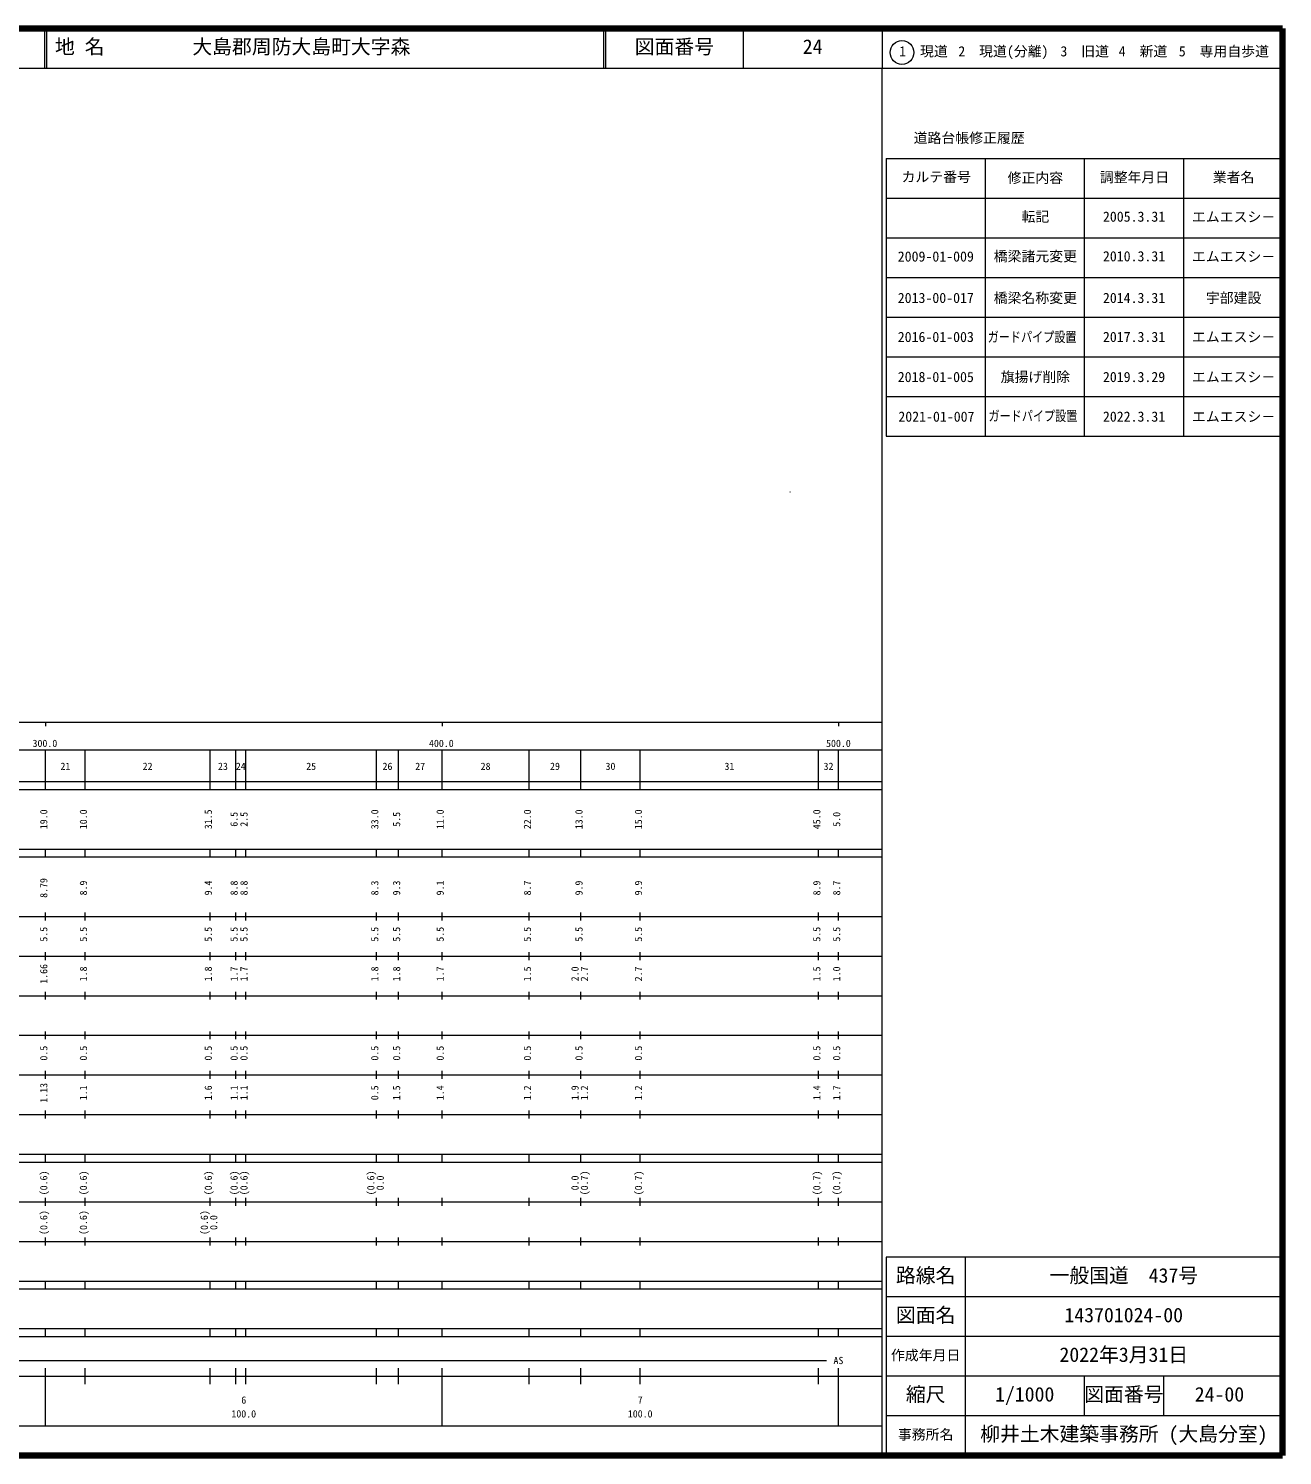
# Model space of a CAD drawing. Units: millimetres on the paper. Extents: x 40 to 680, y 20 to 380.
# Drawn here: x 363.7 to 680, y 20 to 380 of the extents above; entities that cross this region are included whole.
import ezdxf
from ezdxf.enums import TextEntityAlignment as Align

# ---------------------------------------------------------------- set-up
doc = ezdxf.new("R2010")
doc.units = ezdxf.units.MM
for name, color, linetype, lineweight in [('M-BMK-HTXT', 7, 'Continuous', 13), ('M-TTL', 2, 'Continuous', 140), ('M-TTL-BAND', 7, 'Continuous', 13), ('M-TTL-FRAM', 2, 'Continuous', 13), ('M-TTL-LINE', 7, 'Continuous', 13)]:
    doc.layers.add(name, color=color, linetype=linetype, lineweight=lineweight)
doc.layers.add('M-TTL-TXT', color=7, linetype='Continuous')
doc.styles.add('ＭＳ ゴシック', font='')
doc.styles.get('ＭＳ ゴシック').set_extended_font_data('MS Gothic')

msp = doc.modelspace()

# ---------------------------------------------------------------- linework, layer by layer
at = {"layer": 'M-BMK-HTXT'}
for radius in [0.0313, 0.025, 0.0188, 0.0125, 0.0063]:
    msp.add_circle((555.831, 263.095), radius, dxfattribs=at)
at = {"layer": 'M-TTL'}
for p, q in [((680, 380), (40, 380)), ((680, 20), (680, 380)), ((40, 20), (680, 20))]:
    msp.add_line(p, q, dxfattribs=at)
at = {"layer": 'M-TTL-BAND'}
for p, q in [((579, 20), (579, 370)), ((40, 205), (579, 205)), ((368, 205), (368, 204)), ((468, 205), (468, 204)), ((568, 205), (568, 204)), ((68, 198), (579, 198)), ((368, 188), (368, 198)), ((378, 188), (378, 198)), ((409.5, 188), (409.5, 198)), ((416, 188), (416, 198)), ((418.5, 188), (418.5, 198)), ((451.5, 188), (451.5, 198)), ((457, 188), (457, 198)), ((468, 188), (468, 198)), ((490, 188), (490, 198)), ((503, 188), (503, 198)), ((518, 188), (518, 198)), ((563, 188), (563, 198)), ((568, 188), (568, 198)), ((40, 190), (579, 190)), ((40, 188), (579, 188)), ((40, 173), (579, 173)), ((368, 171), (368, 173)), ((378, 171), (378, 173)), ((409.5, 171), (409.5, 173)), ((416, 171), (416, 173)), ((418.5, 171), (418.5, 173)), ((451.5, 171), (451.5, 173)), ((457, 171), (457, 173)), ((468, 171), (468, 173)), ((490, 171), (490, 173)), ((503, 171), (503, 173)), ((518, 171), (518, 173)), ((563, 171), (563, 173)), ((568, 171), (568, 173)), ((40, 171), (579, 171)), ((40, 156), (579, 156)), ((368, 155), (368, 157)), ((378, 155), (378, 157)), ((409.5, 155), (409.5, 157)), ((416, 155), (416, 157)), ((418.5, 155), (418.5, 157)), ((451.5, 155), (451.5, 157)), ((457, 155), (457, 157)), ((468, 155), (468, 157)), ((490, 155), (490, 157)), ((503, 155), (503, 157)), ((518, 155), (518, 157)), ((563, 155), (563, 157)), ((568, 155), (568, 157)), ((46, 146), (579, 146)), ((368, 145), (368, 147)), ((378, 145), (378, 147)), ((409.5, 145), (409.5, 147)), ((416, 145), (416, 147)), ((418.5, 145), (418.5, 147)), ((451.5, 145), (451.5, 147)), ((457, 145), (457, 147)), ((468, 145), (468, 147)), ((490, 145), (490, 147)), ((503, 145), (503, 147)), ((518, 145), (518, 147)), ((563, 145), (563, 147)), ((568, 145), (568, 147)), ((368, 135), (368, 137)), ((378, 135), (378, 137)), ((409.5, 135), (409.5, 137)), ((416, 135), (416, 137)), ((418.5, 135), (418.5, 137)), ((451.5, 135), (451.5, 137)), ((457, 135), (457, 137)), ((468, 135), (468, 137)), ((490, 135), (490, 137)), ((503, 135), (503, 137)), ((518, 135), (518, 137)), ((563, 135), (563, 137)), ((568, 135), (568, 137)), ((52, 136), (579, 136)), ((46, 126), (579, 126)), ((368, 125), (368, 127)), ((378, 125), (378, 127)), ((409.5, 125), (409.5, 127)), ((416, 125), (416, 127)), ((418.5, 125), (418.5, 127)), ((451.5, 125), (451.5, 127)), ((457, 125), (457, 127)), ((468, 125), (468, 127)), ((490, 125), (490, 127)), ((503, 125), (503, 127)), ((518, 125), (518, 127)), ((563, 125), (563, 127)), ((568, 125), (568, 127)), ((52, 116), (579, 116)), ((368, 115), (368, 117)), ((378, 115), (378, 117)), ((409.5, 115), (409.5, 117)), ((416, 115), (416, 117)), ((418.5, 115), (418.5, 117)), ((451.5, 115), (451.5, 117)), ((457, 115), (457, 117)), ((468, 115), (468, 117)), ((490, 115), (490, 117)), ((503, 115), (503, 117)), ((518, 115), (518, 117)), ((563, 115), (563, 117)), ((568, 115), (568, 117)), ((46, 106), (579, 106)), ((368, 105), (368, 107)), ((378, 105), (378, 107)), ((409.5, 105), (409.5, 107)), ((416, 105), (416, 107)), ((418.5, 105), (418.5, 107)), ((451.5, 105), (451.5, 107)), ((457, 105), (457, 107)), ((468, 105), (468, 107)), ((490, 105), (490, 107)), ((503, 105), (503, 107)), ((518, 105), (518, 107)), ((563, 105), (563, 107)), ((568, 105), (568, 107)), ((40, 96), (579, 96)), ((40, 94), (579, 94)), ((368, 94), (368, 96)), ((378, 94), (378, 96)), ((409.5, 94), (409.5, 96)), ((416, 94), (416, 96)), ((418.5, 94), (418.5, 96)), ((451.5, 94), (451.5, 96)), ((457, 94), (457, 96)), ((468, 94), (468, 96)), ((490, 94), (490, 96)), ((503, 94), (503, 96)), ((518, 94), (518, 96)), ((563, 94), (563, 96)), ((568, 94), (568, 96)), ((49, 84), (579, 84)), ((368, 83), (368, 85)), ((378, 83), (378, 85)), ((409.5, 83), (409.5, 85)), ((416, 83), (416, 85)), ((418.5, 83), (418.5, 85)), ((451.5, 83), (451.5, 85)), ((457, 83), (457, 85)), ((468, 83), (468, 85)), ((490, 83), (490, 85)), ((503, 83), (503, 85)), ((518, 83), (518, 85)), ((563, 83), (563, 85)), ((568, 83), (568, 85)), ((40, 74), (579, 74)), ((368, 73), (368, 75)), ((378, 73), (378, 75)), ((409.5, 73), (409.5, 75)), ((416, 73), (416, 75)), ((418.5, 73), (418.5, 75)), ((451.5, 73), (451.5, 75)), ((457, 73), (457, 75)), ((468, 73), (468, 75)), ((490, 73), (490, 75)), ((503, 73), (503, 75)), ((518, 73), (518, 75)), ((563, 73), (563, 75)), ((568, 73), (568, 75)), ((40, 64), (579, 64)), ((40, 62), (579, 62)), ((368, 62), (368, 64)), ((378, 62), (378, 64)), ((409.5, 62), (409.5, 64)), ((416, 62), (416, 64)), ((418.5, 62), (418.5, 64)), ((451.5, 62), (451.5, 64)), ((457, 62), (457, 64)), ((468, 62), (468, 64)), ((490, 62), (490, 64)), ((503, 62), (503, 64)), ((518, 62), (518, 64)), ((563, 62), (563, 64)), ((568, 62), (568, 64)), ((40, 52), (579, 52)), ((368, 50), (368, 52)), ((378, 50), (378, 52)), ((409.5, 50), (409.5, 52)), ((416, 50), (416, 52)), ((418.5, 50), (418.5, 52)), ((451.5, 50), (451.5, 52)), ((457, 50), (457, 52)), ((468, 50), (468, 52)), ((490, 50), (490, 52)), ((503, 50), (503, 52)), ((518, 50), (518, 52)), ((563, 50), (563, 52)), ((568, 50), (568, 52)), ((40, 50), (579, 50)), ((71, 44), (565, 44)), ((40, 40), (579, 40)), ((368, 27.5), (368, 42)), ((378, 38), (378, 42)), ((409.5, 38), (409.5, 42)), ((416, 38), (416, 42)), ((418.5, 38), (418.5, 42)), ((451.5, 38), (451.5, 42)), ((457, 38), (457, 42)), ((468, 27.5), (468, 42)), ((490, 38), (490, 42)), ((503, 38), (503, 42)), ((518, 38), (518, 42)), ((563, 38), (563, 42)), ((568, 27.5), (568, 42)), ((68, 27.5), (579, 27.5))]:
    msp.add_line(p, q, dxfattribs=at)
at = {"layer": 'M-TTL-FRAM'}
for p, q in [((580, 347.197), (580, 277.197)), ((580, 347.197), (680, 347.197)), ((580, 277.197), (680, 277.197))]:
    msp.add_line(p, q, dxfattribs=at)
msp.add_lwpolyline([(680, 70), (580, 70), (580, 20)], dxfattribs=at)
at = {"layer": 'M-TTL-LINE'}
for p, q in [((367.75, 380), (367.75, 370)), ((368.25, 380), (368.25, 370)), ((508.747, 380), (508.747, 370)), ((509.247, 380), (509.247, 370)), ((543.996, 380), (543.996, 370)), ((579, 380), (579, 370)), ((40, 370), (680, 370)), ((605, 347.197), (605, 287.197)), ((630, 347.197), (630, 287.197)), ((655, 347.197), (655, 287.197)), ((580, 337.197), (680, 337.197)), ((580, 327.197), (680, 327.197)), ((580, 317.197), (680, 317.197)), ((580, 307.197), (680, 307.197)), ((580, 297.197), (680, 297.197)), ((580, 287.197), (680, 287.197)), ((605, 287.197), (605, 277.197)), ((630, 287.197), (630, 277.197)), ((655, 287.197), (655, 277.197)), ((600, 70), (600, 20)), ((680, 60), (580, 60)), ((680, 50), (580, 50)), ((680, 40), (580, 40)), ((630, 40), (630, 30)), ((650, 40), (650, 30)), ((680, 30), (580, 30))]:
    msp.add_line(p, q, dxfattribs=at)
msp.add_circle((584.031, 373.958), 3, dxfattribs=at)

# ---------------------------------------------------------------- texts
at = {"layer": 'M-TTL-BAND', "style": 'ＭＳ ゴシック'}
for s, p in [('300.0', (364.719, 198.195)), ('400.0', (464.719, 198.195)), ('500.0', (564.875, 198.195)), ('21', (371.75, 192.405)), ('22', (392.5, 192.405)), ('23', (411.5, 192.405)), ('24', (416, 192.405)), ('25', (433.75, 192.405)), ('26', (453, 192.405)), ('27', (461.25, 192.405)), ('28', (477.75, 192.405)), ('29', (495.25, 192.405)), ('30', (509.25, 192.405)), ('31', (539.25, 192.405)), ('32', (564.25, 192.405)), ('AS', (566.75, 42.5)), ('6', (417.375, 32.523)), ('7', (517.375, 32.523)), ('100.0', (414.875, 29.033)), ('100.0', (514.875, 29.033))]:
    msp.add_text(s, height=1.833, dxfattribs=at).set_placement(p, align=Align.BOTTOM_LEFT)
for s, p in [('19.0', (369, 178)), ('10.0', (379, 178)), ('31.5', (410.5, 178)), ('6.5', (417, 178.625)), ('2.5', (419.5, 178.625)), ('33.0', (452.5, 178)), ('5.5', (458, 178.625)), ('11.0', (469, 178)), ('22.0', (491, 178)), ('13.0', (504, 178)), ('15.0', (519, 178)), ('45.0', (564, 178)), ('5.0', (569, 178.625)), ('8.79', (369, 160.674)), ('8.9', (379, 161.299)), ('9.4', (410.5, 161.299)), ('8.8', (417, 161.299)), ('8.8', (419.5, 161.299)), ('8.3', (452.5, 161.299)), ('9.3', (458, 161.299)), ('9.1', (469, 161.299)), ('8.7', (491, 161.299)), ('9.9', (504, 161.299)), ('9.9', (519, 161.299)), ('8.9', (564, 161.299)), ('8.7', (569, 161.299)), ('5.5', (369, 149.625)), ('5.5', (379, 149.625)), ('5.5', (410.5, 149.625)), ('5.5', (417, 149.625)), ('5.5', (419.5, 149.625)), ('5.5', (452.5, 149.625)), ('5.5', (458, 149.625)), ('5.5', (469, 149.625)), ('5.5', (491, 149.625)), ('5.5', (504, 149.625)), ('5.5', (519, 149.625)), ('5.5', (564, 149.625)), ('5.5', (569, 149.625)), ('1.66', (369, 139)), ('1.8', (379, 139.625)), ('1.8', (410.5, 139.625)), ('1.7', (417, 139.625)), ('1.7', (419.5, 139.625)), ('1.8', (452.5, 139.625)), ('1.8', (458, 139.625)), ('1.7', (469, 139.625)), ('1.5', (491, 139.625)), ('2.0', (503, 139.625)), ('2.7', (505.37, 139.625)), ('2.7', (519, 139.625)), ('1.5', (564, 139.625)), ('1.0', (569, 139.625)), ('0.5', (369, 119.625)), ('0.5', (379, 119.625)), ('0.5', (410.5, 119.625)), ('0.5', (417, 119.625)), ('0.5', (419.5, 119.625)), ('0.5', (452.5, 119.625)), ('0.5', (458, 119.625)), ('0.5', (469, 119.625)), ('0.5', (491, 119.625)), ('0.5', (504, 119.625)), ('0.5', (519, 119.625)), ('0.5', (564, 119.625)), ('0.5', (569, 119.625)), ('1.13', (369, 109)), ('1.1', (379, 109.625)), ('1.6', (410.5, 109.625)), ('1.1', (417, 109.625)), ('1.1', (419.5, 109.625)), ('0.5', (452.5, 109.625)), ('1.5', (458, 109.625)), ('1.4', (469, 109.625)), ('1.2', (491, 109.625)), ('1.9', (503, 109.625)), ('1.2', (505.37, 109.625)), ('1.2', (519, 109.625)), ('1.4', (564, 109.625)), ('1.7', (569, 109.625)), ('(0.6)', (369, 85.639)), ('(0.6)', (379, 85.639)), ('(0.6)', (410.5, 85.639)), ('(0.6)', (417, 85.639)), ('(0.6)', (419.5, 85.639)), ('(0.6)', (451.5, 85.639)), ('0.0', (453.87, 86.889)), ('0.0', (503, 86.889)), ('(0.7)', (505.37, 85.639)), ('(0.7)', (519, 85.639)), ('(0.7)', (564, 85.639)), ('(0.7)', (569, 85.639)), ('(0.6)', (369, 75.639)), ('(0.6)', (379, 75.639)), ('(0.6)', (409.5, 75.639)), ('0.0', (411.87, 76.889))]:
    msp.add_text(s, height=1.833, rotation=90, dxfattribs=at).set_placement(p, align=Align.BOTTOM_LEFT)
at = {"layer": 'M-TTL-TXT', "style": 'ＭＳ ゴシック'}
for s, height, p in [('地 名', 3.666, (370.38, 372.5)), ('大島郡周防大島町大字森', 3.666, (405.024, 372.5)), ('図面番号', 3.666, (516.621, 372.5)), ('24', 3.666, (558.996, 372.5)), ('1\u3000現道', 2.566, (583.323, 372.208)), ('2\u3000現道(分離)', 2.566, (598.244, 372.208)), ('3\u3000旧道', 2.566, (623.996, 372.208)), ('4\u3000新道', 2.566, (638.699, 372.208)), ('5\u3000専用自歩道', 2.566, (653.853, 372.208)), ('道路台帳修正履歴', 2.566, (586.968, 350.363)), ('カルテ番号', 2.566, (583.925, 340.527)), ('修正内容', 2.566, (610.675, 340.273)), ('調整年月日', 2.566, (633.925, 340.447)), ('業者名', 2.566, (662.425, 340.447)), ('転記', 2.566, (614.175, 330.495)), ('2005.3.31', 2.566, (634.712, 330.495)), ('エムエスシ－', 2.566, (657.175, 330.439)), ('橋梁諸元変更', 2.566, (607.175, 320.495)), ('2009-01-009', 2.566, (582.962, 320.439)), ('2010.3.31', 2.566, (634.712, 320.495)), ('エムエスシ－', 2.566, (657.175, 320.439)), ('2013-00-017', 2.566, (582.962, 309.992)), ('橋梁名称変更', 2.566, (607.175, 309.992)), ('2014.3.31', 2.566, (634.712, 309.992)), ('宇部建設', 2.566, (660.675, 309.992)), ('2016-01-003', 2.566, (582.962, 300.145)), ('2017.3.31', 2.566, (634.712, 300.145)), ('エムエスシ－', 2.566, (657.175, 300.145)), ('2018-01-005', 2.566, (582.962, 290.043)), ('旗揚げ削除', 2.566, (608.925, 290.043)), ('2019.3.29', 2.566, (634.712, 290.043)), ('エムエスシ－', 2.566, (657.175, 290.043)), ('2021-01-007', 2.566, (583.116, 280.035)), ('2022.3.31', 2.566, (634.712, 280.043)), ('エムエスシ－', 2.566, (657.175, 280.043)), ('路線名', 3.666, (582.5, 62.5)), ('一般国道\u3000437号', 3.666, (621.25, 62.5)), ('図面名', 3.666, (582.5, 52.5)), ('143701024-00', 3.666, (625, 52.5)), ('作成年月日', 2.566, (581.25, 43.25)), ('2022年3月31日', 3.666, (623.75, 42.5)), ('縮尺', 3.666, (585, 32.5)), ('1/1000', 3.666, (607.5, 32.5)), ('図面番号', 3.666, (630, 32.5)), ('24-00', 3.666, (657.875, 32.5)), ('事務所名', 2.566, (583, 23.25)), ('柳井土木建築事務所 (大島分室)', 3.666, (603.75, 22.5))]:
    msp.add_text(s, height=height, dxfattribs=at).set_placement(p, align=Align.BOTTOM_LEFT)
at = {"layer": 'M-TTL-TXT', "style": 'ＭＳ ゴシック', "width": 0.8}
for p in [(605.65, 300.145), (605.855, 280.22)]:
    msp.add_text('ガードパイプ設置', height=2.566, dxfattribs=at).set_placement(p, align=Align.BOTTOM_LEFT)

doc.saveas('drawing.dxf')
